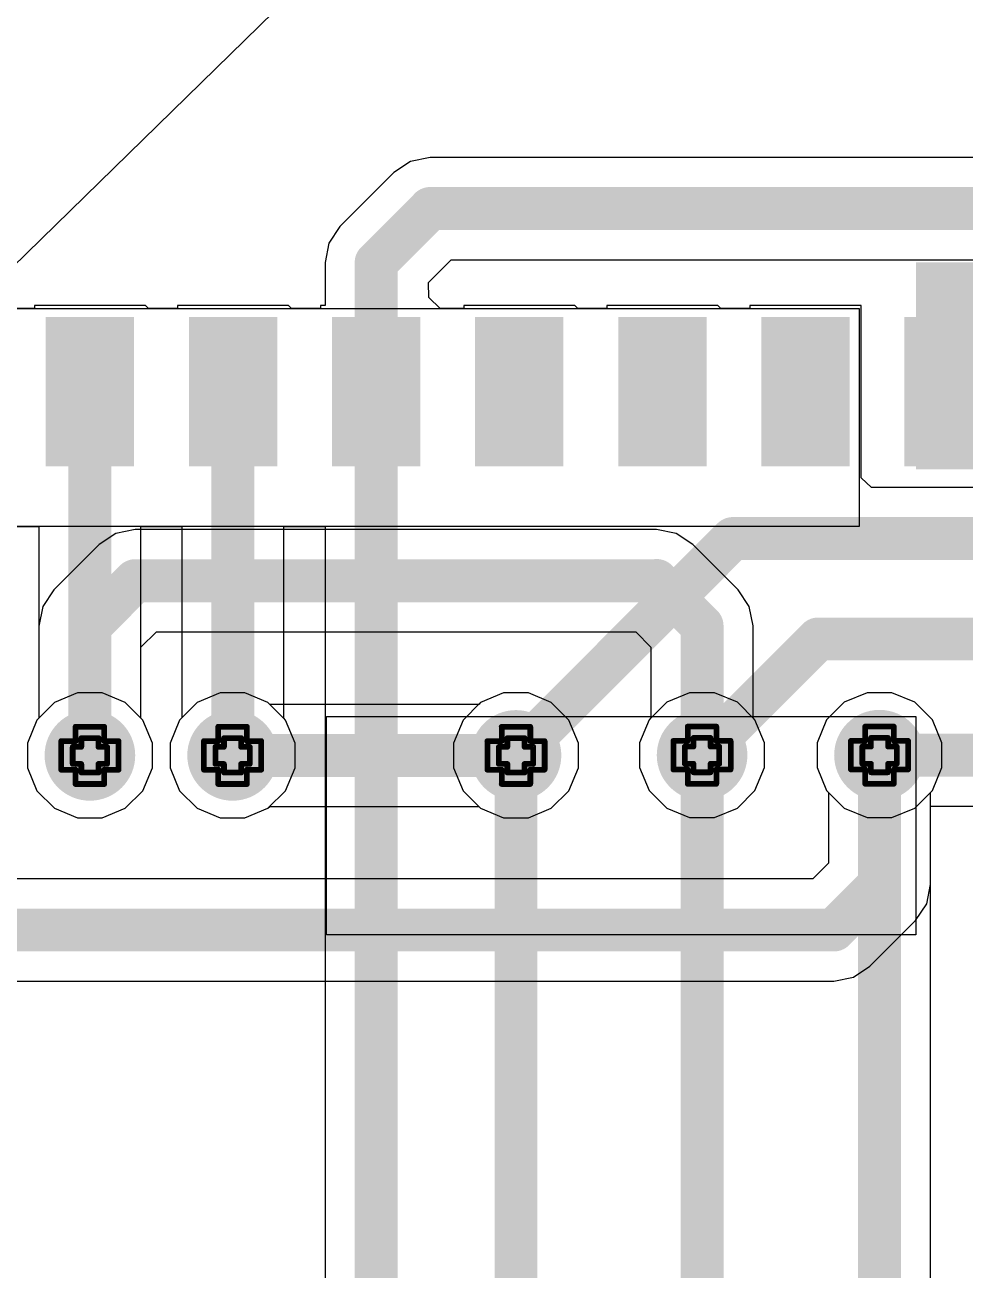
# Model space of a CAD drawing. Header units: inches. Extents: x -7 to 5163, y -3 to 5149.
# Drawn here: x 44.13 to 52.47, y 139.91 to 150.96 of the extents above; entities that cross this region are included whole.
import ezdxf

# ---------------------------------------------------------------- set-up
doc = ezdxf.new("R2010")
doc.units = ezdxf.units.IN
for name, color, linetype in [('Bottom Layer', 5, 'Continuous'), ('Bottom Solder', 6, 'Continuous'), ('Drill Drawing', 1, 'Continuous'), ('GND', 76, 'Continuous'), ('PWR', 16, 'Continuous'), ('Top Layer', 1, 'Continuous'), ('Top Overlay', 2, 'Continuous'), ('Top Paste', 8, 'Continuous'), ('Top Solder', 216, 'Continuous'), ('Via Holes', 16, 'Continuous')]:
    doc.layers.add(name, color=color, linetype=linetype)

# ---------------------------------------------------------------- blocks, each defined once
blk = doc.blocks.new('10_VQFN_HR__3_3__4')
at = {"layer": 'Top Solder'}
blk.add_line((1.024, -0.475), (-5134.645, -5016.903), dxfattribs=at)
blk = doc.blocks.new('16_SOIC__0_154___3_90___W______7')
at = {"layer": 'Top Layer'}
for points in [[(-3.2, 4.735), (-2.08, 4.735), (-2.08, 4.155), (-3.2, 4.155)], [(2.08, 4.735), (3.2, 4.735), (3.2, 4.155), (2.08, 4.155)], [(-3.2, 3.465), (-2.08, 3.465), (-2.08, 2.885), (-3.2, 2.885)], [(2.08, 3.465), (3.2, 3.465), (3.2, 2.885), (2.08, 2.885)], [(-3.2, 2.195), (-2.08, 2.195), (-2.08, 1.615), (-3.2, 1.615)], [(2.08, 2.195), (3.2, 2.195), (3.2, 1.615), (2.08, 1.615)], [(-3.2, 0.925), (-2.08, 0.925), (-2.08, 0.345), (-3.2, 0.345)], [(2.08, 0.925), (3.2, 0.925), (3.2, 0.345), (2.08, 0.345)], [(-3.2, -0.345), (-2.08, -0.345), (-2.08, -0.925), (-3.2, -0.925)], [(2.08, -0.345), (3.2, -0.345), (3.2, -0.925), (2.08, -0.925)], [(-3.2, -1.615), (-2.08, -1.615), (-2.08, -2.195), (-3.2, -2.195)], [(2.08, -1.615), (3.2, -1.615), (3.2, -2.195), (2.08, -2.195)], [(-3.2, -2.885), (-2.08, -2.885), (-2.08, -3.465), (-3.2, -3.465)], [(2.08, -2.885), (3.2, -2.885), (3.2, -3.465), (2.08, -3.465)], [(-3.2, -4.155), (-2.08, -4.155), (-2.08, -4.735), (-3.2, -4.735)], [(2.08, -4.155), (3.2, -4.155), (3.2, -4.735), (2.08, -4.735)]]:
    blk.add_hatch(color=1, dxfattribs=at).paths.add_polyline_path(points)
at = {"layer": 'Top Paste'}
for points in [[(-3.2, 4.735), (-2.08, 4.735), (-2.08, 4.155), (-3.2, 4.155)], [(2.08, 4.735), (3.2, 4.735), (3.2, 4.155), (2.08, 4.155)], [(-3.2, 3.465), (-2.08, 3.465), (-2.08, 2.885), (-3.2, 2.885)], [(2.08, 3.465), (3.2, 3.465), (3.2, 2.885), (2.08, 2.885)], [(-3.2, 2.195), (-2.08, 2.195), (-2.08, 1.615), (-3.2, 1.615)], [(2.08, 2.195), (3.2, 2.195), (3.2, 1.615), (2.08, 1.615)], [(-3.2, 0.925), (-2.08, 0.925), (-2.08, 0.345), (-3.2, 0.345)], [(2.08, 0.925), (3.2, 0.925), (3.2, 0.345), (2.08, 0.345)], [(-3.2, -0.345), (-2.08, -0.345), (-2.08, -0.925), (-3.2, -0.925)], [(2.08, -0.345), (3.2, -0.345), (3.2, -0.925), (2.08, -0.925)], [(-3.2, -1.615), (-2.08, -1.615), (-2.08, -2.195), (-3.2, -2.195)], [(2.08, -1.615), (3.2, -1.615), (3.2, -2.195), (2.08, -2.195)], [(-3.2, -2.885), (-2.08, -2.885), (-2.08, -3.465), (-3.2, -3.465)], [(2.08, -2.885), (3.2, -2.885), (3.2, -3.465), (2.08, -3.465)], [(-3.2, -4.155), (-2.08, -4.155), (-2.08, -4.735), (-3.2, -4.735)], [(2.08, -4.155), (3.2, -4.155), (3.2, -4.735), (2.08, -4.735)]]:
    blk.add_hatch(color=8, dxfattribs=at).paths.add_polyline_path(points)
at = {"layer": 'Top Solder'}
for points in [[(-3.302, 4.837), (-1.978, 4.837), (-1.978, 4.053), (-3.302, 4.053)], [(1.978, 4.837), (3.302, 4.837), (3.302, 4.053), (1.978, 4.053)], [(-3.302, 3.567), (-1.978, 3.567), (-1.978, 2.783), (-3.302, 2.783)], [(1.978, 3.567), (3.302, 3.567), (3.302, 2.783), (1.978, 2.783)], [(-3.302, 2.297), (-1.978, 2.297), (-1.978, 1.513), (-3.302, 1.513)], [(1.978, 2.297), (3.302, 2.297), (3.302, 1.513), (1.978, 1.513)], [(-3.302, 1.027), (-1.978, 1.027), (-1.978, 0.243), (-3.302, 0.243)], [(1.978, 1.027), (3.302, 1.027), (3.302, 0.243), (1.978, 0.243)], [(-3.302, -0.243), (-1.978, -0.243), (-1.978, -1.027), (-3.302, -1.027)], [(1.978, -0.243), (3.302, -0.243), (3.302, -1.027), (1.978, -1.027)], [(-3.302, -1.513), (-1.978, -1.513), (-1.978, -2.297), (-3.302, -2.297)], [(1.978, -1.513), (3.302, -1.513), (3.302, -2.297), (1.978, -2.297)], [(-3.302, -2.783), (-1.978, -2.783), (-1.978, -3.567), (-3.302, -3.567)], [(1.978, -2.783), (3.302, -2.783), (3.302, -3.567), (1.978, -3.567)], [(-3.302, -4.053), (-1.978, -4.053), (-1.978, -4.837), (-3.302, -4.837)], [(1.978, -4.053), (3.302, -4.053), (3.302, -4.837), (1.978, -4.837)]]:
    blk.add_hatch(color=216, dxfattribs=at).paths.add_polyline_path(points)
at = {"layer": 'Top Overlay', "const_width": 0.127}
for points in [[(-2.057, 5.029), (2.042, 5.029)], [(-2.057, 5.029), (-2.057, 4.928)], [(2.057, 5.029), (2.057, 4.928)], [(-3.741, 4.597), (-3.614, 4.47)], [(-3.741, 4.597), (-3.741, 4.343)], [(-3.614, 4.47), (-3.741, 4.343)], [(-2.057, -4.928), (-2.057, -5.029)], [(-2.057, -5.029), (2.042, -5.029)], [(2.057, -4.928), (2.057, -5.029)]]:
    blk.add_lwpolyline(points, dxfattribs=at)
at = {"layer": 'Top Overlay', "const_width": 0.0635}
for points in [[(-2.089, 5.029, 1), (-2.026, 5.029, 1)], [(-2.089, 5.029, 1), (-2.026, 5.029, 1)], [(2.01, 5.029, 1), (2.073, 5.029, 1)], [(2.026, 5.029, 1), (2.089, 5.029, 1)], [(-2.089, 4.928, 1), (-2.026, 4.928, 1)], [(2.026, 4.928, 1), (2.089, 4.928, 1)], [(-3.773, 4.597, 1), (-3.709, 4.597, 1)], [(-3.773, 4.597, 1), (-3.709, 4.597, 1)], [(-3.646, 4.47, 1), (-3.582, 4.47, 1)], [(-3.646, 4.47, 1), (-3.582, 4.47, 1)], [(-3.773, 4.343, 1), (-3.709, 4.343, 1)], [(-3.773, 4.343, 1), (-3.709, 4.343, 1)], [(-2.089, -4.928, 1), (-2.026, -4.928, 1)], [(-2.089, -5.029, 1), (-2.026, -5.029, 1)], [(-2.089, -5.029, 1), (-2.026, -5.029, 1)], [(2.01, -5.029, 1), (2.073, -5.029, 1)], [(2.026, -4.928, 1), (2.089, -4.928, 1)], [(2.026, -5.029, 1), (2.089, -5.029, 1)]]:
    blk.add_lwpolyline(points, format="xyb", close=True, dxfattribs=at)

msp = doc.modelspace()

# ---------------------------------------------------------------- hatches: boundary and pattern name
at = {"layer": 'Bottom Layer'}
h = msp.add_hatch(color=5, dxfattribs=at)
edge = h.paths.add_edge_path()
edge.add_arc((44.708, 144.475), 0.3, 0, 360)
h = msp.add_hatch(color=5, dxfattribs=at)
edge = h.paths.add_edge_path()
edge.add_arc((45.974, 144.475), 0.3, 0, 360)
h = msp.add_hatch(color=5, dxfattribs=at)
edge = h.paths.add_edge_path()
edge.add_arc((48.489, 144.475), 0.3, 0, 360)
h = msp.add_hatch(color=5, dxfattribs=at)
edge = h.paths.add_edge_path()
edge.add_arc((50.14, 144.477), 0.3, 0, 360)
h = msp.add_hatch(color=5, dxfattribs=at)
edge = h.paths.add_edge_path()
edge.add_arc((51.714, 144.477), 0.3, 0, 360)
at = {"layer": 'Bottom Solder'}
h = msp.add_hatch(color=6, dxfattribs=at)
edge = h.paths.add_edge_path()
edge.add_arc((44.708, 144.475), 0.402, 0, 360)
h = msp.add_hatch(color=6, dxfattribs=at)
edge = h.paths.add_edge_path()
edge.add_arc((45.974, 144.475), 0.402, 0, 360)
h = msp.add_hatch(color=6, dxfattribs=at)
edge = h.paths.add_edge_path()
edge.add_arc((48.489, 144.475), 0.402, 0, 360)
h = msp.add_hatch(color=6, dxfattribs=at)
edge = h.paths.add_edge_path()
edge.add_arc((50.14, 144.477), 0.402, 0, 360)
h = msp.add_hatch(color=6, dxfattribs=at)
edge = h.paths.add_edge_path()
edge.add_arc((51.714, 144.477), 0.402, 0, 360)
at = {"layer": 'GND'}
h = msp.add_hatch(color=76, dxfattribs=at)
edge = h.paths.add_edge_path()
edge.add_arc((44.708, 144.475), 0.3, 0, 360)
h = msp.add_hatch(color=76, dxfattribs=at)
edge = h.paths.add_edge_path()
edge.add_arc((45.974, 144.475), 0.3, 0, 360)
h = msp.add_hatch(color=76, dxfattribs=at)
edge = h.paths.add_edge_path()
edge.add_arc((48.489, 144.475), 0.3, 0, 360)
h = msp.add_hatch(color=76, dxfattribs=at)
edge = h.paths.add_edge_path()
edge.add_arc((50.14, 144.477), 0.3, 0, 360)
h = msp.add_hatch(color=76, dxfattribs=at)
edge = h.paths.add_edge_path()
edge.add_arc((51.714, 144.477), 0.3, 0, 360)
at = {"layer": 'PWR'}
h = msp.add_hatch(color=16, dxfattribs=at)
edge = h.paths.add_edge_path()
edge.add_arc((44.708, 144.475), 0.3, 0, 360)
h = msp.add_hatch(color=16, dxfattribs=at)
edge = h.paths.add_edge_path()
edge.add_arc((45.974, 144.475), 0.3, 0, 360)
h = msp.add_hatch(color=16, dxfattribs=at)
edge = h.paths.add_edge_path()
edge.add_arc((48.489, 144.475), 0.3, 0, 360)
h = msp.add_hatch(color=16, dxfattribs=at)
edge = h.paths.add_edge_path()
edge.add_arc((50.14, 144.477), 0.3, 0, 360)
h = msp.add_hatch(color=16, dxfattribs=at)
edge = h.paths.add_edge_path()
edge.add_arc((51.714, 144.477), 0.3, 0, 360)
at = {"layer": 'Top Layer'}
msp.add_hatch(color=1, dxfattribs=at).paths.add_polyline_path([(52.038, 147.013), (53.96, 147.013), (53.96, 148.849), (52.038, 148.849)])
h = msp.add_hatch(color=1, dxfattribs=at)
edge = h.paths.add_edge_path()
edge.add_arc((44.708, 144.475), 0.3, 0, 360)
h = msp.add_hatch(color=1, dxfattribs=at)
edge = h.paths.add_edge_path()
edge.add_arc((45.974, 144.475), 0.3, 0, 360)
h = msp.add_hatch(color=1, dxfattribs=at)
edge = h.paths.add_edge_path()
edge.add_arc((48.489, 144.475), 0.3, 0, 360)
h = msp.add_hatch(color=1, dxfattribs=at)
edge = h.paths.add_edge_path()
edge.add_arc((50.14, 144.477), 0.3, 0, 360)
h = msp.add_hatch(color=1, dxfattribs=at)
edge = h.paths.add_edge_path()
edge.add_arc((51.714, 144.477), 0.3, 0, 360)
at = {"layer": 'Top Solder'}
h = msp.add_hatch(color=216, dxfattribs=at)
edge = h.paths.add_edge_path()
edge.add_arc((44.708, 144.475), 0.402, 0, 360)
h = msp.add_hatch(color=216, dxfattribs=at)
edge = h.paths.add_edge_path()
edge.add_arc((45.974, 144.475), 0.402, 0, 360)
h = msp.add_hatch(color=216, dxfattribs=at)
edge = h.paths.add_edge_path()
edge.add_arc((48.489, 144.475), 0.402, 0, 360)
h = msp.add_hatch(color=216, dxfattribs=at)
edge = h.paths.add_edge_path()
edge.add_arc((50.14, 144.477), 0.402, 0, 360)
h = msp.add_hatch(color=216, dxfattribs=at)
edge = h.paths.add_edge_path()
edge.add_arc((51.714, 144.477), 0.402, 0, 360)
at = {"layer": 'Via Holes'}
h = msp.add_hatch(color=7, dxfattribs=at)
edge = h.paths.add_edge_path()
edge.add_arc((44.708, 144.475), 0.15, 0, 360)
h = msp.add_hatch(color=7, dxfattribs=at)
edge = h.paths.add_edge_path()
edge.add_arc((45.974, 144.475), 0.15, 0, 360)
h = msp.add_hatch(color=7, dxfattribs=at)
edge = h.paths.add_edge_path()
edge.add_arc((48.489, 144.475), 0.15, 0, 360)
h = msp.add_hatch(color=7, dxfattribs=at)
edge = h.paths.add_edge_path()
edge.add_arc((50.14, 144.477), 0.15, 0, 360)
h = msp.add_hatch(color=7, dxfattribs=at)
edge = h.paths.add_edge_path()
edge.add_arc((51.714, 144.477), 0.15, 0, 360)

# ---------------------------------------------------------------- linework, layer by layer
at = {"layer": 'Bottom Layer'}
for p, q in [((44.937, 146.443), (44.79, 146.345)), ((45.11, 146.478), (44.937, 146.443)), ((49.727, 146.478), (45.11, 146.478)), ((45.11, 146.478), (45.11, 146.478)), ((49.737, 146.48), (49.727, 146.478)), ((49.91, 146.445), (49.737, 146.48)), ((50.058, 146.347), (49.91, 146.445)), ((44.79, 146.345), (44.387, 145.943)), ((50.46, 145.944), (50.058, 146.347)), ((44.387, 145.943), (44.289, 145.795)), ((50.558, 145.797), (50.46, 145.944)), ((44.289, 145.795), (44.255, 145.622)), ((50.593, 145.624), (50.558, 145.797)), ((44.255, 145.622), (44.255, 144.805)), ((50.593, 144.807), (50.593, 145.624)), ((50.593, 145.624), (50.593, 145.624)), ((45.161, 145.434), (45.298, 145.571)), ((45.298, 145.571), (49.551, 145.571)), ((49.551, 145.571), (49.686, 145.436)), ((45.161, 144.805), (45.161, 145.434)), ((49.686, 145.436), (49.686, 144.807)), ((45.864, 145.029), (45.66, 144.945)), ((46.084, 145.029), (45.864, 145.029)), ((46.288, 144.945), (46.084, 145.029)), ((48.378, 145.029), (48.175, 144.945)), ((48.599, 145.029), (48.378, 145.029)), ((48.802, 144.945), (48.599, 145.029)), ((51.604, 145.031), (51.401, 144.947)), ((51.825, 145.031), (51.604, 145.031)), ((52.028, 144.947), (51.825, 145.031)), ((45.66, 144.945), (45.504, 144.789)), ((46.304, 144.928), (46.288, 144.945)), ((48.158, 144.928), (46.304, 144.928)), ((48.175, 144.945), (48.158, 144.928)), ((48.958, 144.789), (48.802, 144.945)), ((51.401, 144.947), (51.245, 144.791)), ((52.184, 144.791), (52.028, 144.947)), ((44.238, 144.789), (44.154, 144.585)), ((44.255, 144.805), (44.238, 144.789)), ((45.178, 144.789), (45.161, 144.805)), ((45.262, 144.585), (45.178, 144.789)), ((45.504, 144.789), (45.42, 144.585)), ((49.043, 144.585), (48.958, 144.789)), ((49.67, 144.791), (49.586, 144.587)), ((49.686, 144.807), (49.67, 144.791)), ((50.609, 144.791), (50.593, 144.807)), ((50.694, 144.587), (50.609, 144.791)), ((51.245, 144.791), (51.16, 144.587)), ((52.268, 144.587), (52.184, 144.791)), ((44.154, 144.585), (44.154, 144.365)), ((45.262, 144.365), (45.262, 144.585)), ((45.42, 144.585), (45.42, 144.365)), ((49.043, 144.365), (49.043, 144.585)), ((49.586, 144.587), (49.586, 144.367)), ((50.694, 144.367), (50.694, 144.587)), ((51.16, 144.587), (51.16, 144.367)), ((52.268, 144.367), (52.268, 144.587)), ((44.154, 144.365), (44.238, 144.161)), ((45.178, 144.161), (45.262, 144.365)), ((45.42, 144.365), (45.504, 144.161)), ((48.958, 144.161), (49.043, 144.365)), ((49.586, 144.367), (49.67, 144.163)), ((50.609, 144.163), (50.694, 144.367)), ((51.16, 144.367), (51.245, 144.163)), ((52.184, 144.163), (52.268, 144.367)), ((44.238, 144.161), (44.394, 144.006)), ((45.022, 144.006), (45.178, 144.161)), ((45.504, 144.161), (45.66, 144.006)), ((48.802, 144.006), (48.958, 144.161)), ((49.67, 144.163), (49.826, 144.007)), ((50.453, 144.007), (50.609, 144.163)), ((51.245, 144.163), (51.261, 144.147)), ((51.261, 144.147), (51.261, 143.518)), ((52.168, 144.147), (52.184, 144.163)), ((52.168, 143.33), (52.168, 144.147)), ((44.394, 144.006), (44.598, 143.921)), ((44.818, 143.921), (45.022, 144.006)), ((45.66, 144.006), (45.864, 143.921)), ((46.084, 143.921), (46.288, 144.006)), ((46.288, 144.006), (46.304, 144.022)), ((46.304, 144.022), (48.158, 144.022)), ((48.158, 144.022), (48.175, 144.006)), ((48.175, 144.006), (48.378, 143.921)), ((48.599, 143.921), (48.802, 144.006)), ((49.826, 144.007), (50.029, 143.923)), ((50.25, 143.923), (50.453, 144.007)), ((44.598, 143.921), (44.818, 143.921)), ((45.864, 143.921), (46.084, 143.921)), ((48.378, 143.921), (48.599, 143.921)), ((50.029, 143.923), (50.25, 143.923)), ((51.261, 143.518), (51.122, 143.379)), ((51.122, 143.379), (44.028, 143.379)), ((52.133, 143.157), (52.168, 143.33)), ((52.035, 143.01), (52.133, 143.157)), ((51.63, 142.605), (52.035, 143.01)), ((51.483, 142.507), (51.63, 142.605)), ((43.84, 142.473), (51.31, 142.473)), ((51.31, 142.473), (51.483, 142.507))]:
    msp.add_line(p, q, dxfattribs=at)
at = {"layer": 'Bottom Layer', "const_width": 0.381}
for points in [[(44.708, 145.622), (45.11, 146.025)], [(45.11, 146.025), (49.735, 146.025)], [(49.735, 146.025), (49.737, 146.027)], [(49.737, 146.027), (50.14, 145.624)], [(44.708, 144.475), (44.708, 145.622)], [(50.14, 144.477), (50.14, 145.624)], [(45.974, 144.475), (48.489, 144.475)], [(51.714, 143.33), (51.714, 144.477)], [(51.31, 142.926), (51.714, 143.33)], [(43.84, 142.926), (51.31, 142.926)]]:
    msp.add_lwpolyline(points, dxfattribs=at)
at = {"layer": 'Bottom Layer', "const_width": 0.191}
for points in [[(45.015, 146.025, 1), (45.206, 146.025, 1)], [(45.015, 146.025, 1), (45.206, 146.025, 1)], [(49.64, 146.025, 1), (49.83, 146.025, 1)], [(49.64, 146.025, 1), (49.83, 146.025, 1)], [(49.642, 146.027, 1), (49.832, 146.027, 1)], [(49.642, 146.027, 1), (49.832, 146.027, 1)], [(44.613, 145.622, 1), (44.803, 145.622, 1)], [(44.613, 145.622, 1), (44.803, 145.622, 1)], [(50.044, 145.624, 1), (50.235, 145.624, 1)], [(50.044, 145.624, 1), (50.235, 145.624, 1)], [(44.613, 144.475, 1), (44.803, 144.475, 1)], [(45.879, 144.475, 1), (46.069, 144.475, 1)], [(48.393, 144.475, 1), (48.584, 144.475, 1)], [(50.044, 144.477, 1), (50.235, 144.477, 1)], [(51.619, 144.477, 1), (51.81, 144.477, 1)], [(51.619, 143.33, 1), (51.81, 143.33, 1)], [(51.619, 143.33, 1), (51.81, 143.33, 1)], [(51.215, 142.926, 1), (51.405, 142.926, 1)], [(51.215, 142.926, 1), (51.405, 142.926, 1)]]:
    msp.add_lwpolyline(points, format="xyb", close=True, dxfattribs=at)
at = {"layer": 'Drill Drawing', "const_width": 0.0508}
for points in [[(44.581, 144.602), (44.581, 144.729)], [(44.581, 144.729), (44.835, 144.729)], [(44.835, 144.602), (44.835, 144.729)], [(45.847, 144.602), (45.847, 144.729)], [(45.847, 144.729), (46.101, 144.729)], [(46.101, 144.602), (46.101, 144.729)], [(48.362, 144.602), (48.362, 144.729)], [(48.362, 144.729), (48.616, 144.729)], [(48.616, 144.602), (48.616, 144.729)], [(50.013, 144.604), (50.013, 144.731)], [(50.013, 144.731), (50.267, 144.731)], [(50.267, 144.604), (50.267, 144.731)], [(51.587, 144.604), (51.587, 144.731)], [(51.587, 144.731), (51.841, 144.731)], [(51.841, 144.604), (51.841, 144.731)], [(44.454, 144.348), (44.454, 144.602)], [(44.454, 144.602), (44.581, 144.602)], [(44.632, 144.551), (44.632, 144.628)], [(44.632, 144.628), (44.784, 144.628)], [(44.784, 144.551), (44.784, 144.628)], [(44.835, 144.602), (44.962, 144.602)], [(44.962, 144.348), (44.962, 144.602)], [(45.72, 144.348), (45.72, 144.602)], [(45.72, 144.602), (45.847, 144.602)], [(45.898, 144.551), (45.898, 144.628)], [(45.898, 144.628), (46.05, 144.628)], [(46.05, 144.551), (46.05, 144.628)], [(46.101, 144.602), (46.228, 144.602)], [(46.228, 144.348), (46.228, 144.602)], [(48.235, 144.348), (48.235, 144.602)], [(48.235, 144.602), (48.362, 144.602)], [(48.412, 144.551), (48.412, 144.628)], [(48.412, 144.628), (48.565, 144.628)], [(48.565, 144.551), (48.565, 144.628)], [(48.616, 144.602), (48.743, 144.602)], [(48.743, 144.348), (48.743, 144.602)], [(49.886, 144.35), (49.886, 144.604)], [(49.886, 144.604), (50.013, 144.604)], [(50.063, 144.553), (50.063, 144.63)], [(50.063, 144.63), (50.216, 144.63)], [(50.216, 144.553), (50.216, 144.63)], [(50.267, 144.604), (50.394, 144.604)], [(50.394, 144.35), (50.394, 144.604)], [(51.46, 144.35), (51.46, 144.604)], [(51.46, 144.604), (51.587, 144.604)], [(51.638, 144.553), (51.638, 144.63)], [(51.638, 144.63), (51.791, 144.63)], [(51.791, 144.553), (51.791, 144.63)], [(51.841, 144.604), (51.968, 144.604)], [(51.968, 144.35), (51.968, 144.604)], [(44.555, 144.399), (44.555, 144.551)], [(44.555, 144.551), (44.632, 144.551)], [(44.784, 144.551), (44.86, 144.551)], [(44.86, 144.399), (44.86, 144.551)], [(45.822, 144.399), (45.822, 144.551)], [(45.822, 144.551), (45.898, 144.551)], [(46.05, 144.551), (46.126, 144.551)], [(46.126, 144.399), (46.126, 144.551)], [(48.336, 144.399), (48.336, 144.551)], [(48.336, 144.551), (48.412, 144.551)], [(48.565, 144.551), (48.641, 144.551)], [(48.641, 144.399), (48.641, 144.551)], [(49.987, 144.401), (49.987, 144.553)], [(49.987, 144.553), (50.063, 144.553)], [(50.216, 144.553), (50.292, 144.553)], [(50.292, 144.401), (50.292, 144.553)], [(51.562, 144.401), (51.562, 144.553)], [(51.562, 144.553), (51.638, 144.553)], [(51.791, 144.553), (51.867, 144.553)], [(51.867, 144.401), (51.867, 144.553)], [(44.555, 144.399), (44.632, 144.399)], [(44.632, 144.323), (44.632, 144.399)], [(44.784, 144.399), (44.86, 144.399)], [(44.784, 144.323), (44.784, 144.399)], [(45.822, 144.399), (45.898, 144.399)], [(45.898, 144.323), (45.898, 144.399)], [(46.05, 144.399), (46.126, 144.399)], [(46.05, 144.323), (46.05, 144.399)], [(48.336, 144.399), (48.412, 144.399)], [(48.412, 144.323), (48.412, 144.399)], [(48.565, 144.399), (48.641, 144.399)], [(48.565, 144.323), (48.565, 144.399)], [(49.987, 144.401), (50.063, 144.401)], [(50.063, 144.325), (50.063, 144.401)], [(50.216, 144.401), (50.292, 144.401)], [(50.216, 144.325), (50.216, 144.401)], [(51.562, 144.401), (51.638, 144.401)], [(51.638, 144.325), (51.638, 144.401)], [(51.791, 144.401), (51.867, 144.401)], [(51.791, 144.325), (51.791, 144.401)], [(44.454, 144.348), (44.581, 144.348)], [(44.581, 144.221), (44.581, 144.348)], [(44.632, 144.323), (44.784, 144.323)], [(44.835, 144.348), (44.962, 144.348)], [(44.835, 144.221), (44.835, 144.348)], [(45.72, 144.348), (45.847, 144.348)], [(45.847, 144.221), (45.847, 144.348)], [(45.898, 144.323), (46.05, 144.323)], [(46.101, 144.348), (46.228, 144.348)], [(46.101, 144.221), (46.101, 144.348)], [(48.235, 144.348), (48.362, 144.348)], [(48.362, 144.221), (48.362, 144.348)], [(48.412, 144.323), (48.565, 144.323)], [(48.616, 144.348), (48.743, 144.348)], [(48.616, 144.221), (48.616, 144.348)], [(49.886, 144.35), (50.013, 144.35)], [(50.013, 144.223), (50.013, 144.35)], [(50.063, 144.325), (50.216, 144.325)], [(50.267, 144.35), (50.394, 144.35)], [(50.267, 144.223), (50.267, 144.35)], [(51.46, 144.35), (51.587, 144.35)], [(51.587, 144.223), (51.587, 144.35)], [(51.638, 144.325), (51.791, 144.325)], [(51.841, 144.35), (51.968, 144.35)], [(51.841, 144.223), (51.841, 144.35)], [(44.581, 144.221), (44.835, 144.221)], [(45.847, 144.221), (46.101, 144.221)], [(48.362, 144.221), (48.616, 144.221)], [(50.013, 144.223), (50.267, 144.223)], [(51.587, 144.223), (51.841, 144.223)]]:
    msp.add_lwpolyline(points, dxfattribs=at)
at = {"layer": 'Drill Drawing', "const_width": 0.0254}
for points in [[(44.568, 144.729, 1), (44.594, 144.729, 1)], [(44.568, 144.729, 1), (44.594, 144.729, 1)], [(44.822, 144.729, 1), (44.848, 144.729, 1)], [(44.822, 144.729, 1), (44.848, 144.729, 1)], [(45.834, 144.729, 1), (45.86, 144.729, 1)], [(45.834, 144.729, 1), (45.86, 144.729, 1)], [(46.088, 144.729, 1), (46.114, 144.729, 1)], [(46.088, 144.729, 1), (46.114, 144.729, 1)], [(48.349, 144.729, 1), (48.374, 144.729, 1)], [(48.349, 144.729, 1), (48.374, 144.729, 1)], [(48.603, 144.729, 1), (48.628, 144.729, 1)], [(48.603, 144.729, 1), (48.628, 144.729, 1)], [(50, 144.731, 1), (50.025, 144.731, 1)], [(50, 144.731, 1), (50.025, 144.731, 1)], [(50.254, 144.731, 1), (50.279, 144.731, 1)], [(50.254, 144.731, 1), (50.279, 144.731, 1)], [(51.575, 144.731, 1), (51.6, 144.731, 1)], [(51.575, 144.731, 1), (51.6, 144.731, 1)], [(51.829, 144.731, 1), (51.854, 144.731, 1)], [(51.829, 144.731, 1), (51.854, 144.731, 1)], [(44.441, 144.602, 1), (44.467, 144.602, 1)], [(44.441, 144.602, 1), (44.467, 144.602, 1)], [(44.568, 144.602, 1), (44.594, 144.602, 1)], [(44.568, 144.602, 1), (44.594, 144.602, 1)], [(44.619, 144.628, 1), (44.644, 144.628, 1)], [(44.619, 144.628, 1), (44.644, 144.628, 1)], [(44.771, 144.628, 1), (44.797, 144.628, 1)], [(44.771, 144.628, 1), (44.797, 144.628, 1)], [(44.822, 144.602, 1), (44.848, 144.602, 1)], [(44.822, 144.602, 1), (44.848, 144.602, 1)], [(44.949, 144.602, 1), (44.975, 144.602, 1)], [(44.949, 144.602, 1), (44.975, 144.602, 1)], [(45.707, 144.602, 1), (45.733, 144.602, 1)], [(45.707, 144.602, 1), (45.733, 144.602, 1)], [(45.834, 144.602, 1), (45.86, 144.602, 1)], [(45.834, 144.602, 1), (45.86, 144.602, 1)], [(45.885, 144.628, 1), (45.91, 144.628, 1)], [(45.885, 144.628, 1), (45.91, 144.628, 1)], [(46.037, 144.628, 1), (46.063, 144.628, 1)], [(46.037, 144.628, 1), (46.063, 144.628, 1)], [(46.088, 144.602, 1), (46.114, 144.602, 1)], [(46.088, 144.602, 1), (46.114, 144.602, 1)], [(46.215, 144.602, 1), (46.241, 144.602, 1)], [(46.215, 144.602, 1), (46.241, 144.602, 1)], [(48.222, 144.602, 1), (48.247, 144.602, 1)], [(48.222, 144.602, 1), (48.247, 144.602, 1)], [(48.349, 144.602, 1), (48.374, 144.602, 1)], [(48.349, 144.602, 1), (48.374, 144.602, 1)], [(48.4, 144.628, 1), (48.425, 144.628, 1)], [(48.4, 144.628, 1), (48.425, 144.628, 1)], [(48.552, 144.628, 1), (48.578, 144.628, 1)], [(48.552, 144.628, 1), (48.578, 144.628, 1)], [(48.603, 144.602, 1), (48.628, 144.602, 1)], [(48.603, 144.602, 1), (48.628, 144.602, 1)], [(48.73, 144.602, 1), (48.755, 144.602, 1)], [(48.73, 144.602, 1), (48.755, 144.602, 1)], [(49.873, 144.604, 1), (49.898, 144.604, 1)], [(49.873, 144.604, 1), (49.898, 144.604, 1)], [(50, 144.604, 1), (50.025, 144.604, 1)], [(50, 144.604, 1), (50.025, 144.604, 1)], [(50.051, 144.63, 1), (50.076, 144.63, 1)], [(50.051, 144.63, 1), (50.076, 144.63, 1)], [(50.203, 144.63, 1), (50.228, 144.63, 1)], [(50.203, 144.63, 1), (50.228, 144.63, 1)], [(50.254, 144.604, 1), (50.279, 144.604, 1)], [(50.254, 144.604, 1), (50.279, 144.604, 1)], [(50.381, 144.604, 1), (50.406, 144.604, 1)], [(50.381, 144.604, 1), (50.406, 144.604, 1)], [(51.448, 144.604, 1), (51.473, 144.604, 1)], [(51.448, 144.604, 1), (51.473, 144.604, 1)], [(51.575, 144.604, 1), (51.6, 144.604, 1)], [(51.575, 144.604, 1), (51.6, 144.604, 1)], [(51.626, 144.63, 1), (51.651, 144.63, 1)], [(51.626, 144.63, 1), (51.651, 144.63, 1)], [(51.778, 144.63, 1), (51.803, 144.63, 1)], [(51.778, 144.63, 1), (51.803, 144.63, 1)], [(51.829, 144.604, 1), (51.854, 144.604, 1)], [(51.829, 144.604, 1), (51.854, 144.604, 1)], [(51.956, 144.604, 1), (51.981, 144.604, 1)], [(51.956, 144.604, 1), (51.981, 144.604, 1)], [(44.543, 144.551, 1), (44.568, 144.551, 1)], [(44.543, 144.551, 1), (44.568, 144.551, 1)], [(44.619, 144.551, 1), (44.644, 144.551, 1)], [(44.619, 144.551, 1), (44.644, 144.551, 1)], [(44.771, 144.551, 1), (44.797, 144.551, 1)], [(44.771, 144.551, 1), (44.797, 144.551, 1)], [(44.848, 144.551, 1), (44.873, 144.551, 1)], [(44.848, 144.551, 1), (44.873, 144.551, 1)], [(45.809, 144.551, 1), (45.834, 144.551, 1)], [(45.809, 144.551, 1), (45.834, 144.551, 1)], [(45.885, 144.551, 1), (45.91, 144.551, 1)], [(45.885, 144.551, 1), (45.91, 144.551, 1)], [(46.037, 144.551, 1), (46.063, 144.551, 1)], [(46.037, 144.551, 1), (46.063, 144.551, 1)], [(46.114, 144.551, 1), (46.139, 144.551, 1)], [(46.114, 144.551, 1), (46.139, 144.551, 1)], [(48.324, 144.551, 1), (48.349, 144.551, 1)], [(48.324, 144.551, 1), (48.349, 144.551, 1)], [(48.4, 144.551, 1), (48.425, 144.551, 1)], [(48.4, 144.551, 1), (48.425, 144.551, 1)], [(48.552, 144.551, 1), (48.578, 144.551, 1)], [(48.552, 144.551, 1), (48.578, 144.551, 1)], [(48.628, 144.551, 1), (48.654, 144.551, 1)], [(48.628, 144.551, 1), (48.654, 144.551, 1)], [(49.974, 144.553, 1), (50, 144.553, 1)], [(49.974, 144.553, 1), (50, 144.553, 1)], [(50.051, 144.553, 1), (50.076, 144.553, 1)], [(50.051, 144.553, 1), (50.076, 144.553, 1)], [(50.203, 144.553, 1), (50.228, 144.553, 1)], [(50.203, 144.553, 1), (50.228, 144.553, 1)], [(50.279, 144.553, 1), (50.305, 144.553, 1)], [(50.279, 144.553, 1), (50.305, 144.553, 1)], [(51.549, 144.553, 1), (51.575, 144.553, 1)], [(51.549, 144.553, 1), (51.575, 144.553, 1)], [(51.626, 144.553, 1), (51.651, 144.553, 1)], [(51.626, 144.553, 1), (51.651, 144.553, 1)], [(51.778, 144.553, 1), (51.803, 144.553, 1)], [(51.778, 144.553, 1), (51.803, 144.553, 1)], [(51.854, 144.553, 1), (51.88, 144.553, 1)], [(51.854, 144.553, 1), (51.88, 144.553, 1)], [(44.543, 144.399, 1), (44.568, 144.399, 1)], [(44.543, 144.399, 1), (44.568, 144.399, 1)], [(44.619, 144.399, 1), (44.644, 144.399, 1)], [(44.619, 144.399, 1), (44.644, 144.399, 1)], [(44.771, 144.399, 1), (44.797, 144.399, 1)], [(44.771, 144.399, 1), (44.797, 144.399, 1)], [(44.848, 144.399, 1), (44.873, 144.399, 1)], [(44.848, 144.399, 1), (44.873, 144.399, 1)], [(45.809, 144.399, 1), (45.834, 144.399, 1)], [(45.809, 144.399, 1), (45.834, 144.399, 1)], [(45.885, 144.399, 1), (45.91, 144.399, 1)], [(45.885, 144.399, 1), (45.91, 144.399, 1)], [(46.037, 144.399, 1), (46.063, 144.399, 1)], [(46.037, 144.399, 1), (46.063, 144.399, 1)], [(46.114, 144.399, 1), (46.139, 144.399, 1)], [(46.114, 144.399, 1), (46.139, 144.399, 1)], [(48.324, 144.399, 1), (48.349, 144.399, 1)], [(48.324, 144.399, 1), (48.349, 144.399, 1)], [(48.4, 144.399, 1), (48.425, 144.399, 1)], [(48.4, 144.399, 1), (48.425, 144.399, 1)], [(48.552, 144.399, 1), (48.578, 144.399, 1)], [(48.552, 144.399, 1), (48.578, 144.399, 1)], [(48.628, 144.399, 1), (48.654, 144.399, 1)], [(48.628, 144.399, 1), (48.654, 144.399, 1)], [(49.974, 144.401, 1), (50, 144.401, 1)], [(49.974, 144.401, 1), (50, 144.401, 1)], [(50.051, 144.401, 1), (50.076, 144.401, 1)], [(50.051, 144.401, 1), (50.076, 144.401, 1)], [(50.203, 144.401, 1), (50.228, 144.401, 1)], [(50.203, 144.401, 1), (50.228, 144.401, 1)], [(50.279, 144.401, 1), (50.305, 144.401, 1)], [(50.279, 144.401, 1), (50.305, 144.401, 1)], [(51.549, 144.401, 1), (51.575, 144.401, 1)], [(51.549, 144.401, 1), (51.575, 144.401, 1)], [(51.626, 144.401, 1), (51.651, 144.401, 1)], [(51.626, 144.401, 1), (51.651, 144.401, 1)], [(51.778, 144.401, 1), (51.803, 144.401, 1)], [(51.778, 144.401, 1), (51.803, 144.401, 1)], [(51.854, 144.401, 1), (51.88, 144.401, 1)], [(51.854, 144.401, 1), (51.88, 144.401, 1)], [(44.441, 144.348, 1), (44.467, 144.348, 1)], [(44.441, 144.348, 1), (44.467, 144.348, 1)], [(44.568, 144.348, 1), (44.594, 144.348, 1)], [(44.568, 144.348, 1), (44.594, 144.348, 1)], [(44.619, 144.323, 1), (44.644, 144.323, 1)], [(44.619, 144.323, 1), (44.644, 144.323, 1)], [(44.771, 144.323, 1), (44.797, 144.323, 1)], [(44.771, 144.323, 1), (44.797, 144.323, 1)], [(44.822, 144.348, 1), (44.848, 144.348, 1)], [(44.822, 144.348, 1), (44.848, 144.348, 1)], [(44.949, 144.348, 1), (44.975, 144.348, 1)], [(44.949, 144.348, 1), (44.975, 144.348, 1)], [(45.707, 144.348, 1), (45.733, 144.348, 1)], [(45.707, 144.348, 1), (45.733, 144.348, 1)], [(45.834, 144.348, 1), (45.86, 144.348, 1)], [(45.834, 144.348, 1), (45.86, 144.348, 1)], [(45.885, 144.323, 1), (45.91, 144.323, 1)], [(45.885, 144.323, 1), (45.91, 144.323, 1)], [(46.037, 144.323, 1), (46.063, 144.323, 1)], [(46.037, 144.323, 1), (46.063, 144.323, 1)], [(46.088, 144.348, 1), (46.114, 144.348, 1)], [(46.088, 144.348, 1), (46.114, 144.348, 1)], [(46.215, 144.348, 1), (46.241, 144.348, 1)], [(46.215, 144.348, 1), (46.241, 144.348, 1)], [(48.222, 144.348, 1), (48.247, 144.348, 1)], [(48.222, 144.348, 1), (48.247, 144.348, 1)], [(48.349, 144.348, 1), (48.374, 144.348, 1)], [(48.349, 144.348, 1), (48.374, 144.348, 1)], [(48.4, 144.323, 1), (48.425, 144.323, 1)], [(48.4, 144.323, 1), (48.425, 144.323, 1)], [(48.552, 144.323, 1), (48.578, 144.323, 1)], [(48.552, 144.323, 1), (48.578, 144.323, 1)], [(48.603, 144.348, 1), (48.628, 144.348, 1)], [(48.603, 144.348, 1), (48.628, 144.348, 1)], [(48.73, 144.348, 1), (48.755, 144.348, 1)], [(48.73, 144.348, 1), (48.755, 144.348, 1)], [(49.873, 144.35, 1), (49.898, 144.35, 1)], [(49.873, 144.35, 1), (49.898, 144.35, 1)], [(50, 144.35, 1), (50.025, 144.35, 1)], [(50, 144.35, 1), (50.025, 144.35, 1)], [(50.051, 144.325, 1), (50.076, 144.325, 1)], [(50.051, 144.325, 1), (50.076, 144.325, 1)], [(50.203, 144.325, 1), (50.228, 144.325, 1)], [(50.203, 144.325, 1), (50.228, 144.325, 1)], [(50.254, 144.35, 1), (50.279, 144.35, 1)], [(50.254, 144.35, 1), (50.279, 144.35, 1)], [(50.381, 144.35, 1), (50.406, 144.35, 1)], [(50.381, 144.35, 1), (50.406, 144.35, 1)], [(51.448, 144.35, 1), (51.473, 144.35, 1)], [(51.448, 144.35, 1), (51.473, 144.35, 1)], [(51.575, 144.35, 1), (51.6, 144.35, 1)], [(51.575, 144.35, 1), (51.6, 144.35, 1)], [(51.626, 144.325, 1), (51.651, 144.325, 1)], [(51.626, 144.325, 1), (51.651, 144.325, 1)], [(51.778, 144.325, 1), (51.803, 144.325, 1)], [(51.778, 144.325, 1), (51.803, 144.325, 1)], [(51.829, 144.35, 1), (51.854, 144.35, 1)], [(51.829, 144.35, 1), (51.854, 144.35, 1)], [(51.956, 144.35, 1), (51.981, 144.35, 1)], [(51.956, 144.35, 1), (51.981, 144.35, 1)], [(44.568, 144.221, 1), (44.594, 144.221, 1)], [(44.568, 144.221, 1), (44.594, 144.221, 1)], [(44.822, 144.221, 1), (44.848, 144.221, 1)], [(44.822, 144.221, 1), (44.848, 144.221, 1)], [(45.834, 144.221, 1), (45.86, 144.221, 1)], [(45.834, 144.221, 1), (45.86, 144.221, 1)], [(46.088, 144.221, 1), (46.114, 144.221, 1)], [(46.088, 144.221, 1), (46.114, 144.221, 1)], [(48.349, 144.221, 1), (48.374, 144.221, 1)], [(48.349, 144.221, 1), (48.374, 144.221, 1)], [(48.603, 144.221, 1), (48.628, 144.221, 1)], [(48.603, 144.221, 1), (48.628, 144.221, 1)], [(50, 144.223, 1), (50.025, 144.223, 1)], [(50, 144.223, 1), (50.025, 144.223, 1)], [(50.254, 144.223, 1), (50.279, 144.223, 1)], [(50.254, 144.223, 1), (50.279, 144.223, 1)], [(51.575, 144.223, 1), (51.6, 144.223, 1)], [(51.575, 144.223, 1), (51.6, 144.223, 1)], [(51.829, 144.223, 1), (51.854, 144.223, 1)], [(51.829, 144.223, 1), (51.854, 144.223, 1)]]:
    msp.add_lwpolyline(points, format="xyb", close=True, dxfattribs=at)
at = {"layer": 'GND'}
for p, q in [((44.598, 145.029), (44.394, 144.945)), ((44.818, 145.029), (44.598, 145.029)), ((45.022, 144.945), (44.818, 145.029)), ((45.864, 145.029), (45.66, 144.945)), ((46.084, 145.029), (45.864, 145.029)), ((46.288, 144.945), (46.084, 145.029)), ((48.378, 145.029), (48.175, 144.945)), ((48.599, 145.029), (48.378, 145.029)), ((48.802, 144.945), (48.599, 145.029)), ((50.029, 145.031), (49.826, 144.947)), ((50.25, 145.031), (50.029, 145.031)), ((50.453, 144.947), (50.25, 145.031)), ((51.604, 145.031), (51.401, 144.947)), ((51.825, 145.031), (51.604, 145.031)), ((52.028, 144.947), (51.825, 145.031)), ((44.394, 144.945), (44.238, 144.789)), ((45.178, 144.789), (45.022, 144.945)), ((45.66, 144.945), (45.504, 144.789)), ((46.444, 144.789), (46.288, 144.945)), ((48.175, 144.945), (48.019, 144.789)), ((48.958, 144.789), (48.802, 144.945)), ((49.826, 144.947), (49.67, 144.791)), ((50.609, 144.791), (50.453, 144.947)), ((51.401, 144.947), (51.245, 144.791)), ((52.184, 144.791), (52.028, 144.947)), ((44.238, 144.789), (44.154, 144.585)), ((45.262, 144.585), (45.178, 144.789)), ((45.504, 144.789), (45.42, 144.585)), ((46.528, 144.585), (46.444, 144.789)), ((48.019, 144.789), (47.935, 144.585)), ((49.043, 144.585), (48.958, 144.789)), ((49.67, 144.791), (49.586, 144.587)), ((50.694, 144.587), (50.609, 144.791)), ((51.245, 144.791), (51.16, 144.587)), ((52.268, 144.587), (52.184, 144.791)), ((44.154, 144.585), (44.154, 144.365)), ((45.262, 144.365), (45.262, 144.585)), ((45.42, 144.585), (45.42, 144.365)), ((46.528, 144.365), (46.528, 144.585)), ((47.935, 144.585), (47.935, 144.365)), ((49.043, 144.365), (49.043, 144.585)), ((49.586, 144.587), (49.586, 144.367)), ((50.694, 144.367), (50.694, 144.587)), ((51.16, 144.587), (51.16, 144.367)), ((52.268, 144.367), (52.268, 144.587)), ((44.154, 144.365), (44.238, 144.161)), ((45.178, 144.161), (45.262, 144.365)), ((45.42, 144.365), (45.504, 144.161)), ((46.444, 144.161), (46.528, 144.365)), ((47.935, 144.365), (48.019, 144.161)), ((48.958, 144.161), (49.043, 144.365)), ((49.586, 144.367), (49.67, 144.163)), ((50.609, 144.163), (50.694, 144.367)), ((51.16, 144.367), (51.245, 144.163)), ((52.184, 144.163), (52.268, 144.367)), ((44.238, 144.161), (44.394, 144.006)), ((45.022, 144.006), (45.178, 144.161)), ((45.504, 144.161), (45.66, 144.006)), ((46.288, 144.006), (46.444, 144.161)), ((48.019, 144.161), (48.175, 144.006)), ((48.802, 144.006), (48.958, 144.161)), ((49.67, 144.163), (49.826, 144.007)), ((50.453, 144.007), (50.609, 144.163)), ((51.245, 144.163), (51.401, 144.007)), ((52.028, 144.007), (52.184, 144.163)), ((44.394, 144.006), (44.598, 143.921)), ((44.818, 143.921), (45.022, 144.006)), ((45.66, 144.006), (45.864, 143.921)), ((46.084, 143.921), (46.288, 144.006)), ((48.175, 144.006), (48.378, 143.921)), ((48.599, 143.921), (48.802, 144.006)), ((49.826, 144.007), (50.029, 143.923)), ((50.25, 143.923), (50.453, 144.007)), ((51.401, 144.007), (51.604, 143.923)), ((51.825, 143.923), (52.028, 144.007)), ((44.598, 143.921), (44.818, 143.921)), ((45.864, 143.921), (46.084, 143.921)), ((48.378, 143.921), (48.599, 143.921)), ((50.029, 143.923), (50.25, 143.923)), ((51.604, 143.923), (51.825, 143.923))]:
    msp.add_line(p, q, dxfattribs=at)
at = {"layer": 'PWR'}
for p, q in [((44.598, 145.029), (44.394, 144.945)), ((44.818, 145.029), (44.598, 145.029)), ((45.022, 144.945), (44.818, 145.029)), ((45.864, 145.029), (45.66, 144.945)), ((46.084, 145.029), (45.864, 145.029)), ((46.288, 144.945), (46.084, 145.029)), ((48.378, 145.029), (48.175, 144.945)), ((48.599, 145.029), (48.378, 145.029)), ((48.802, 144.945), (48.599, 145.029)), ((50.029, 145.031), (49.826, 144.947)), ((50.25, 145.031), (50.029, 145.031)), ((50.453, 144.947), (50.25, 145.031)), ((51.604, 145.031), (51.401, 144.947)), ((51.825, 145.031), (51.604, 145.031)), ((52.028, 144.947), (51.825, 145.031)), ((44.394, 144.945), (44.238, 144.789)), ((45.178, 144.789), (45.022, 144.945)), ((45.66, 144.945), (45.504, 144.789)), ((46.444, 144.789), (46.288, 144.945)), ((48.175, 144.945), (48.019, 144.789)), ((48.958, 144.789), (48.802, 144.945)), ((49.826, 144.947), (49.67, 144.791)), ((50.609, 144.791), (50.453, 144.947)), ((51.401, 144.947), (51.245, 144.791)), ((52.184, 144.791), (52.028, 144.947)), ((44.238, 144.789), (44.154, 144.585)), ((45.262, 144.585), (45.178, 144.789)), ((45.504, 144.789), (45.42, 144.585)), ((46.528, 144.585), (46.444, 144.789)), ((48.019, 144.789), (47.935, 144.585)), ((49.043, 144.585), (48.958, 144.789)), ((49.67, 144.791), (49.586, 144.587)), ((50.694, 144.587), (50.609, 144.791)), ((51.245, 144.791), (51.16, 144.587)), ((52.268, 144.587), (52.184, 144.791)), ((44.154, 144.585), (44.154, 144.365)), ((45.262, 144.365), (45.262, 144.585)), ((45.42, 144.585), (45.42, 144.365)), ((46.528, 144.365), (46.528, 144.585)), ((47.935, 144.585), (47.935, 144.365)), ((49.043, 144.365), (49.043, 144.585)), ((49.586, 144.587), (49.586, 144.367)), ((50.694, 144.367), (50.694, 144.587)), ((51.16, 144.587), (51.16, 144.367)), ((52.268, 144.367), (52.268, 144.587)), ((44.154, 144.365), (44.238, 144.161)), ((45.178, 144.161), (45.262, 144.365)), ((45.42, 144.365), (45.504, 144.161)), ((46.444, 144.161), (46.528, 144.365)), ((47.935, 144.365), (48.019, 144.161)), ((48.958, 144.161), (49.043, 144.365)), ((49.586, 144.367), (49.67, 144.163)), ((50.609, 144.163), (50.694, 144.367)), ((51.16, 144.367), (51.245, 144.163)), ((52.184, 144.163), (52.268, 144.367)), ((44.238, 144.161), (44.394, 144.006)), ((45.022, 144.006), (45.178, 144.161)), ((45.504, 144.161), (45.66, 144.006)), ((46.288, 144.006), (46.444, 144.161)), ((48.019, 144.161), (48.175, 144.006)), ((48.802, 144.006), (48.958, 144.161)), ((49.67, 144.163), (49.826, 144.007)), ((50.453, 144.007), (50.609, 144.163)), ((51.245, 144.163), (51.401, 144.007)), ((52.028, 144.007), (52.184, 144.163)), ((44.394, 144.006), (44.598, 143.921)), ((44.818, 143.921), (45.022, 144.006)), ((45.66, 144.006), (45.864, 143.921)), ((46.084, 143.921), (46.288, 144.006)), ((48.175, 144.006), (48.378, 143.921)), ((48.599, 143.921), (48.802, 144.006)), ((49.826, 144.007), (50.029, 143.923)), ((50.25, 143.923), (50.453, 144.007)), ((51.401, 144.007), (51.604, 143.923)), ((51.825, 143.923), (52.028, 144.007)), ((44.598, 143.921), (44.818, 143.921)), ((45.864, 143.921), (46.084, 143.921)), ((48.378, 143.921), (48.599, 143.921)), ((50.029, 143.923), (50.25, 143.923)), ((51.604, 143.923), (51.825, 143.923))]:
    msp.add_line(p, q, dxfattribs=at)
at = {"layer": 'Top Layer'}
for p, q in [((47.553, 149.745), (47.406, 149.647)), ((47.727, 149.78), (47.553, 149.745)), ((57.216, 149.78), (47.727, 149.78)), ((47.406, 149.647), (46.927, 149.168)), ((47.406, 149.647), (47.406, 149.647)), ((46.927, 149.168), (46.829, 149.021)), ((46.829, 149.021), (46.795, 148.848)), ((46.795, 148.848), (46.795, 148.466)), ((47.713, 148.672), (47.914, 148.873)), ((47.914, 148.873), (57.157, 148.873)), ((47.714, 148.538), (47.713, 148.672)), ((47.817, 148.44), (47.714, 148.538)), ((42.926, 148.44), (51.534, 148.44)), ((44.215, 148.44), (43.957, 148.44)), ((45.201, 148.466), (44.215, 148.466)), ((44.215, 148.466), (44.215, 148.44)), ((45.227, 148.44), (45.201, 148.466)), ((45.201, 148.466), (45.201, 148.466)), ((45.485, 148.44), (45.227, 148.44)), ((46.471, 148.466), (45.485, 148.466)), ((45.485, 148.466), (45.485, 148.44)), ((46.497, 148.44), (46.471, 148.466)), ((46.471, 148.466), (46.471, 148.466)), ((46.755, 148.44), (46.497, 148.44)), ((46.795, 148.466), (46.755, 148.466)), ((46.755, 148.466), (46.755, 148.44)), ((48.025, 148.44), (47.817, 148.44)), ((49.011, 148.466), (48.025, 148.466)), ((48.025, 148.466), (48.025, 148.44)), ((49.037, 148.44), (49.011, 148.466)), ((49.011, 148.466), (49.011, 148.466)), ((49.295, 148.44), (49.037, 148.44)), ((50.281, 148.466), (49.295, 148.466)), ((49.295, 148.466), (49.295, 148.44)), ((50.307, 148.44), (50.281, 148.466)), ((50.281, 148.466), (50.281, 148.466)), ((50.565, 148.44), (50.307, 148.44)), ((51.551, 148.466), (50.565, 148.466)), ((50.565, 148.466), (50.565, 148.44)), ((51.534, 148.44), (51.534, 146.505)), ((51.551, 146.939), (51.551, 148.466)), ((51.642, 146.852), (51.551, 146.939)), ((56.066, 146.852), (51.642, 146.852)), ((51.534, 146.505), (42.926, 146.505)), ((43.891, 146.505), (44.255, 146.505)), ((44.255, 146.505), (44.255, 144.805)), ((45.161, 144.805), (45.161, 146.505)), ((45.161, 146.505), (45.523, 146.505)), ((45.523, 146.505), (45.523, 144.807)), ((46.429, 144.804), (46.429, 146.505)), ((46.429, 146.505), (46.795, 146.505)), ((46.795, 146.505), (46.795, 133.689)), ((44.238, 144.789), (44.154, 144.585)), ((44.255, 144.805), (44.238, 144.789)), ((45.178, 144.789), (45.161, 144.805)), ((45.262, 144.585), (45.178, 144.789)), ((45.504, 144.789), (45.42, 144.585)), ((45.523, 144.807), (45.504, 144.789)), ((46.444, 144.789), (46.429, 144.804)), ((46.528, 144.585), (46.444, 144.789)), ((46.807, 142.884), (46.807, 144.819)), ((46.807, 144.819), (52.038, 144.819)), ((52.038, 144.819), (52.038, 142.884)), ((44.154, 144.585), (44.154, 144.365)), ((45.262, 144.365), (45.262, 144.585)), ((45.42, 144.585), (45.42, 144.365)), ((46.528, 144.365), (46.528, 144.585)), ((44.154, 144.365), (44.238, 144.161)), ((45.178, 144.161), (45.262, 144.365)), ((45.42, 144.365), (45.504, 144.161)), ((46.444, 144.161), (46.528, 144.365)), ((44.238, 144.161), (44.394, 144.006)), ((45.022, 144.006), (45.178, 144.161)), ((45.504, 144.161), (45.66, 144.006)), ((46.288, 144.006), (46.444, 144.161)), ((44.394, 144.006), (44.598, 143.921)), ((44.818, 143.921), (45.022, 144.006)), ((45.66, 144.006), (45.864, 143.921)), ((46.084, 143.921), (46.288, 144.006)), ((52.168, 136.488), (52.168, 144.024)), ((52.168, 144.024), (58.297, 144.024)), ((44.598, 143.921), (44.818, 143.921)), ((45.864, 143.921), (46.084, 143.921)), ((52.038, 142.884), (46.807, 142.884))]:
    msp.add_line(p, q, dxfattribs=at)
at = {"layer": 'Top Layer', "const_width": 0.381}
for points in [[(47.248, 148.848), (47.727, 149.327)], [(47.727, 149.327), (57.404, 149.327)], [(47.248, 147.703), (47.248, 148.848)], [(44.708, 144.475), (44.708, 147.703)], [(45.976, 147.701), (45.978, 147.703)], [(45.976, 144.477), (45.976, 147.701)], [(47.248, 133.689), (47.248, 147.703)], [(48.489, 144.475), (50.412, 146.399)], [(50.412, 146.399), (56.254, 146.399)], [(50.14, 144.477), (51.17, 145.508)], [(51.17, 145.508), (57.247, 145.508)], [(45.974, 144.475), (45.976, 144.477)], [(48.489, 134.724), (48.489, 144.475)], [(50.14, 135.518), (50.14, 144.477)], [(51.714, 144.477), (58.297, 144.477)], [(51.714, 136.3), (51.714, 144.477)]]:
    msp.add_lwpolyline(points, dxfattribs=at)
at = {"layer": 'Top Layer', "const_width": 0.191}
for points in [[(47.631, 149.327, 1), (47.822, 149.327, 1)], [(47.631, 149.327, 1), (47.822, 149.327, 1)], [(47.153, 148.848, 1), (47.343, 148.848, 1)], [(47.153, 148.848, 1), (47.343, 148.848, 1)], [(44.613, 147.703, 1), (44.803, 147.703, 1)], [(45.881, 147.701, 1), (46.071, 147.701, 1)], [(45.881, 147.701, 1), (46.071, 147.701, 1)], [(45.883, 147.703, 1), (46.073, 147.703, 1)], [(47.153, 147.703, 1), (47.343, 147.703, 1)], [(47.153, 147.703, 1), (47.343, 147.703, 1)], [(50.317, 146.399, 1), (50.507, 146.399, 1)], [(50.317, 146.399, 1), (50.507, 146.399, 1)], [(51.075, 145.508, 1), (51.265, 145.508, 1)], [(51.075, 145.508, 1), (51.265, 145.508, 1)], [(44.613, 144.475, 1), (44.803, 144.475, 1)], [(45.879, 144.475, 1), (46.069, 144.475, 1)], [(45.881, 144.477, 1), (46.071, 144.477, 1)], [(45.881, 144.477, 1), (46.071, 144.477, 1)], [(48.393, 144.475, 1), (48.584, 144.475, 1)], [(48.393, 144.475, 1), (48.584, 144.475, 1)], [(50.044, 144.477, 1), (50.235, 144.477, 1)], [(50.044, 144.477, 1), (50.235, 144.477, 1)], [(51.619, 144.477, 1), (51.81, 144.477, 1)], [(51.619, 144.477, 1), (51.81, 144.477, 1)]]:
    msp.add_lwpolyline(points, format="xyb", close=True, dxfattribs=at)

# ---------------------------------------------------------------- block references
for name, p, rotation in [('10_VQFN_HR__3_3__4', (28.128, 131.809), 180), ('16_SOIC__0_154___3_90___W______7', (47.883, 150.343), 90)]:
    msp.add_blockref(name, p, dxfattribs=dict(rotation=rotation))

doc.saveas('drawing.dxf')
